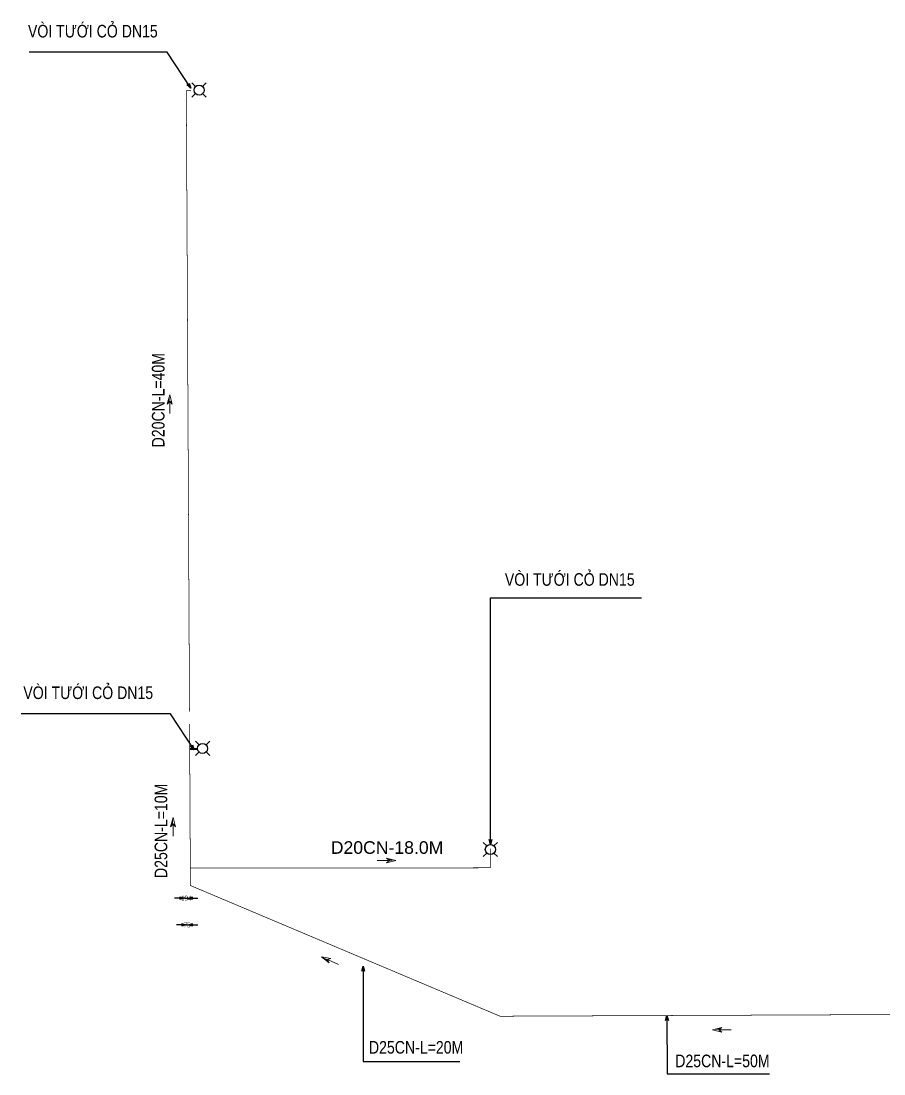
# Model space of a CAD drawing. Header units: millimetres. Extents: x -294625 to 2136527, y -251383 to 128331.
# Drawn here: x 1000012 to 1051358, y -87478 to -24826 of the extents above; entities that cross this region are included whole.
import ezdxf
from ezdxf.lldxf.tags import DXFTag

# ---------------------------------------------------------------- set-up
doc = ezdxf.new("R2010")
doc.units = ezdxf.units.MM
doc.set_wipeout_variables(frame=1)
doc.linetypes.add('CONTINOUS', pattern=[0])
doc.layers.get('Defpoints').update_dxf_attribs({"lineweight": 0})
for name, color, linetype, lineweight in [('00-N-4-NUOC LANH', 4, 'NU-NUOC LANH', 40), ('00-N-GHI CHU', 7, 'Continuous', 9), ('00-N-TEXT', 7, 'CONTINOUS', 9), ('1CN', 4, 'Continuous', 40), ('N2-TB', 3, 'Continuous', 20), ('N3-NOTE', 11, 'Continuous', 13)]:
    doc.layers.add(name, color=color, linetype=linetype, lineweight=lineweight)
doc.layers.add('1FITTING', color=3, linetype='Continuous')
doc.layers.add('tongchieudai', color=7, linetype='Continuous')
doc.styles.add('P-ARIAL', font='arial.ttf', dxfattribs={"height": 3})
doc.styles.add('P-VNTIMEH', font='vntimeh.shx', dxfattribs={"width": 0.75, "height": 300})
doc.styles.add('TXT', font='txt.shx')
tags = doc.linetypes.add('NU-NUOC LANH', pattern='A,0.6,-0.4,["CW",TXT,S=0.2,R=0,X=-0.25,Y=-0.1],-0.25', length=1.25).pattern_tags.tags
tags[6] = DXFTag(74, 10)
doc.dimstyles.new('N-NOTE', dxfattribs={"dimtxt": 200, "dimasz": 30, "dimexe": 50, "dimexo": 50, "dimgap": 100, "dimtad": 1, "dimdec": 0, "dimdsep": 46, "dimtxsty": 'P-VNTIMEH', "dimblk": 'OPEN30', "dimcen": 0, "dimse1": 1, "dimse2": 1, "dimclrd": 256, "dimclre": 7, "dimclrt": 256, "dimadec": 0, "dimazin": 0, "dimtfac": 1, "dimtdec": 0, "dimtix": 1, "dimtmove": 2, "dimatfit": 3, "dimldrblk": 'OPEN30', "dimfxl": 1, "dimtolj": 1, "dimtzin": 0, "dimarcsym": 0})

# ---------------------------------------------------------------- blocks, each defined once
blk = doc.blocks.new('FDGFDG')
at = {"layer": '1FITTING'}
for p, q in [((-98, 106), (-204, 212)), ((114, 106), (220, 212)), ((-204, -212), (-98, -106)), ((220, -212), (114, -106))]:
    blk.add_line(p, q, dxfattribs=at)
blk.add_circle((8, 0), 150, dxfattribs=at)
blk = doc.blocks.new('_Open30')
at = {"color": 0, "linetype": 'ByBlock', "lineweight": -2}
for p, q in [((-1, 0.27), (0, 0)), ((0, 0), (-1, -0.27)), ((0, 0), (-1, 0))]:
    blk.add_line(p, q, dxfattribs=at)
blk = doc.blocks.new('A$C2639329B')
at = {"layer": '00-N-GHI CHU', "color": 232}
for p, q in [((504, 0), (-1020, 0)), ((1288, 0), (146, 294)), ((146, 294), (504, 0)), ((1288, 0), (146, -294)), ((146, -294), (504, 0))]:
    blk.add_line(p, q, dxfattribs=at)
blk.add_solid([(504, 0), (1288, 0), (146, 294)], dxfattribs=at)
blk = doc.blocks.new('*D407')
at = {"layer": 'Defpoints', "color": 0, "transparency": 16777216}
for p in [(1009862, -67504), (1009937, -76015), (1009937, -78600)]:
    blk.add_point(p, dxfattribs=at)
at = {"layer": 'tongchieudai', "lineweight": -2, "transparency": 16777216}
for p, q in [((1009562, -78600), (1009262, -78600)), ((1009862, -78600), (1009937, -78600)), ((1010237, -78600), (1010537, -78600))]:
    blk.add_line(p, q, dxfattribs=at)
at = {"layer": 'tongchieudai', "lineweight": -2, "transparency": 16777216, "xscale": 300, "yscale": 300, "zscale": 300}
blk.add_blockref('_Open30', (1009862, -78600), dxfattribs=at)
at = {"layer": 'tongchieudai', "lineweight": -2, "transparency": 16777216, "xscale": 300, "yscale": 300, "zscale": 300, "rotation": 180}
blk.add_blockref('_Open30', (1009937, -78600), dxfattribs=at)
at = {"layer": 'tongchieudai', "transparency": 16777216, "insert": (1009899, -78600), "char_height": 300, "attachment_point": 5, "style": 'P-VNTIMEH'}
blk.add_mtext('\\A1;75', dxfattribs=at)
blk = doc.blocks.new('*D408')
at = {"layer": 'Defpoints', "color": 0, "transparency": 16777216}
for p in [(1009747, -67767), (1009940, -76540), (1009940, -77022)]:
    blk.add_point(p, dxfattribs=at)
at = {"layer": 'tongchieudai', "lineweight": -2, "transparency": 16777216}
for p, q in [((1009447, -77022), (1009147, -77022)), ((1009747, -77022), (1009940, -77022)), ((1010240, -77022), (1010540, -77022))]:
    blk.add_line(p, q, dxfattribs=at)
at = {"layer": 'tongchieudai', "lineweight": -2, "transparency": 16777216, "xscale": 300, "yscale": 300, "zscale": 300}
blk.add_blockref('_Open30', (1009747, -77022), dxfattribs=at)
at = {"layer": 'tongchieudai', "lineweight": -2, "transparency": 16777216, "xscale": 300, "yscale": 300, "zscale": 300, "rotation": 180}
blk.add_blockref('_Open30', (1009940, -77022), dxfattribs=at)
at = {"layer": 'tongchieudai', "transparency": 16777216, "insert": (1009843, -77022), "char_height": 300, "attachment_point": 5, "style": 'P-VNTIMEH'}
blk.add_mtext('\\A1;194', dxfattribs=at)

msp = doc.modelspace()

# ---------------------------------------------------------------- linework, layer by layer
at = {"layer": '00-N-4-NUOC LANH', "ltscale": 1500}
msp.add_line((1010509.6, -68154.2), (1010047.1, -68154.2), dxfattribs=at)
at = {"layer": '00-N-4-NUOC LANH', "ltscale": 1500, "const_width": 40}
msp.add_lwpolyline([(1010132.9, -28962.2), (1009845.7, -28972.2), (1010083.4, -75231.6), (1027944.9, -75212.7), (1027944.9, -74080.6)], dxfattribs=at)

# ---------------------------------------------------------------- block references
at = {"layer": '00-N-GHI CHU', "xscale": 0.4810207792315849, "yscale": 0.4810207792315849, "zscale": 0.4810207792315849}
for p, rotation in [((1008857.1, -47691.7), 89.99999999999993), ((1009053.4, -72838.5), 89.99999999999993), ((1018460, -80759.3), 155.7590766195626)]:
    msp.add_blockref('A$C2639329B', p, dxfattribs=dict(at, rotation=rotation))
at = {"layer": '00-N-GHI CHU', "xscale": -0.4810207792315849, "yscale": 0.4810207792315849, "zscale": 0.4810207792315849}
msp.add_blockref('A$C2639329B', (1041782, -84851.8), dxfattribs=at)
at = {"layer": '1CN', "linetype": 'Continuous', "xscale": 2, "yscale": 2, "zscale": 2}
for p in [(1010587.5, -28934.5), (1010798.9, -68106.1), (1027921.3, -74122.6)]:
    msp.add_blockref('FDGFDG', p, dxfattribs=at)

# ---------------------------------------------------------------- texts
at = {"layer": '00-N-TEXT', "color": 2, "char_height": 750, "line_spacing_factor": 0.8, "style": 'P-ARIAL'}
for s, width, insert, attachment_point in [('{\\W0.8;VÒI TƯỚI CỎ DN15}', 7891.871, (1008144.3, -25053.1), 3), ('{\\W0.8;VÒI TƯỚI CỎ DN15}', 7891.871, (1036523, -57679.8), 3), ('{\\W0.8;VÒI TƯỚI CỎ DN15}', 7891.871, (1007869.8, -64420.8), 3), ('{\\W0.8;D25CN-L=20M}', 3109.14, (1026325.3, -85519), 3), ('{\\W0.8;D25CN-L=50M}', 3109.14, (1038939.6, -86327.1), 1)]:
    msp.add_mtext_dynamic_manual_height_columns(s, width=width, gutter_width=5, heights=[0], dxfattribs=dict(at, insert=insert, attachment_point=attachment_point))
at = {"layer": '00-N-TEXT', "color": 2, "char_height": 750, "attachment_point": 3, "rotation": 90, "line_spacing_factor": 0.8, "style": 'P-ARIAL'}
for s, insert in [('{\\W0.8;D20CN-L=40M}', (1007797.8, -44580.2)), ('{\\W0.8;D25CN-L=10M}', (1007960.3, -70206))]:
    msp.add_mtext_dynamic_manual_height_columns(s, width=3109.14, gutter_width=5, heights=[0], dxfattribs=dict(at, insert=insert))

# ---------------------------------------------------------------- dimensions: what is measured, and where the dimension line sits
at = {"layer": 'tongchieudai', "color": 2}
for base, p1, p2, picture, middle in [((1009936.8, -78599.7), (1009862.1, -67504.4), (1009936.8, -76015.5), '*D407', (1009899.5, -78599.7)), ((1009940.4, -77022.3), (1009746.5, -67767), (1009940.4, -76540.3), '*D408', (1009843.4, -77022.3))]:
    dim = msp.add_linear_dim(base=base, p1=p1, p2=p2, dimstyle='N-NOTE', override={"dimasz": 300, "dimtad": 0}, dxfattribs=at)
    dim.commit()
    dim.dimension.update_dxf_attribs({"geometry": picture, "text_midpoint": middle})

# ---------------------------------------------------------------- leaders
at = {"layer": 'N3-NOTE'}
for points in [[(1010110.1, -28819.9), (1008705.1, -26687), (1000489.1, -26687)], [(1027945.3, -73822.7), (1027945.3, -59141.7), (1036927.2, -59141.7)], [(1010312.2, -68187.6), (1008907.2, -66054.7), (1000011.6, -66054.7)], [(1020367.7, -81057), (1020367.7, -86730.5), (1026111.2, -86730.5)], [(1038446.9, -84001.7), (1038449.2, -87478.1), (1044554.3, -87478.1)]]:
    msp.add_leader(points, dimstyle='N-NOTE', override={"dimasz": 300, "dimgap": 100, "dimtad": 0}, dxfattribs=at)

# ---------------------------------------------------------------- next in the draw order: texts
at = {"layer": '00-N-TEXT', "color": 2, "insert": (1018441.6, -73630.6), "char_height": 750, "width": 7891.871, "attachment_point": 1, "line_spacing_factor": 0.8, "style": 'P-ARIAL', "bg_fill": 2}
msp.add_mtext('\\A1;D20CN-18.0M', dxfattribs=at)

# ---------------------------------------------------------------- next in the draw order: wipeouts: each hides what was drawn before it
msp.add_wipeout([(1010085.5, -65848), (1010484.5, -66645.9), (1009686.5, -66645.9)]).dxf.layer = 'N2-TB'

# ---------------------------------------------------------------- next in the draw order: linework, layer by layer
at = {"layer": '00-N-4-NUOC LANH', "ltscale": 1500}
msp.add_lwpolyline([(1010083.4, -74810.2, 40, 40, 0), (1010083.4, -76263.4, 40, 40, 0), (1028515.6, -84043.5, 40, 40, 0), (1101203.2, -83737.9, 40, 40, 0)], format="xyseb", dxfattribs=at)

# ---------------------------------------------------------------- next in the draw order: block references
at = {"layer": '00-N-GHI CHU', "xscale": 0.4810207792315849, "yscale": 0.4810207792315849, "zscale": 0.4810207792315849, "rotation": 0.3855560690043834}
msp.add_blockref('A$C2639329B', (1021684.4, -74780.1), dxfattribs=at)

doc.saveas('drawing.dxf')
